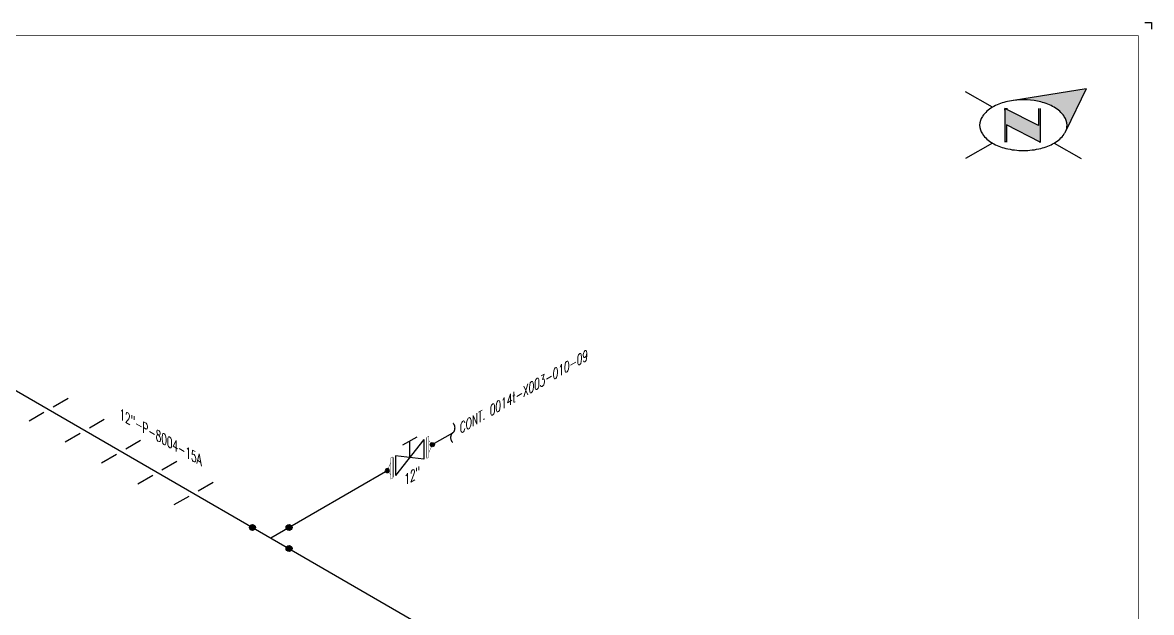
# Model space of a CAD drawing. Header units: inches. Extents: x 0.1 to 17.4, y 0.1 to 11.4.
# Drawn here: x 6.62 to 17.38, y 5.76 to 11.37 of the extents above; entities that cross this region are included whole.
import ezdxf

# ---------------------------------------------------------------- set-up
doc = ezdxf.new("R2010")
doc.units = ezdxf.units.IN
doc.header["$MEASUREMENT"] = 0
doc.linetypes.add('HIDDEN2', pattern=[0.1875, 0.125, -0.0625])
for name, color, linetype in [('3', 1, 'Continuous'), ('BORDER', 3, 'Continuous'), ('COMP', 1, 'Continuous'), ('Continuation', 7, 'Continuous'), ('FITTINGS', 4, 'Continuous'), ('PIPE-ANNO', 150, 'HIDDEN2'), ('TEXT', 7, 'Continuous'), ('UNAS.PIPE', 251, 'Continuous'), ('WELD POINTS', 41, 'Continuous'), ('Welds', 7, 'Continuous')]:
    doc.layers.add(name, color=color, linetype=linetype)
doc.layers.add('PIPE', color=7, linetype='Continuous', lineweight=30)
doc.styles.add('PART_Standard', font='romans', dxfattribs={"width": 0.8, "height": 0.09})

# ---------------------------------------------------------------- blocks, each defined once
blk = doc.blocks.new('north2')
at = {"layer": 'BORDER'}
for points in [[(-0.706, -0.767, -0.156851), (-0.679, -0.851, -0.095667), (-0.689, -0.905), (-0.495, -0.504), (-1.19, -0.617, -0.092194), (-0.928, -0.631, -0.072341), (-0.801, -0.681, -0.106617)], [(-0.938, -1.011), (-0.936, -1.009), (-0.936, -0.691), (-0.952, -0.691), (-0.952, -0.853), (-1.27, -0.691), (-1.27, -0.707), (-1.27, -1.012), (-1.254, -1.012), (-1.254, -0.849)]]:
    blk.add_hatch(color=7, dxfattribs=at).paths.add_polyline_path(points)
at = {"layer": 'BORDER', "color": 7}
for p, q in [((-1.389, -0.681), (-1.646, -0.533)), ((-0.495, -0.504), (-1.19, -0.617)), ((-0.495, -0.504), (-0.689, -0.905)), ((-1.27, -0.691), (-1.27, -1.012)), ((-0.952, -0.853), (-1.27, -0.691)), ((-1.27, -0.707), (-1.27, -0.691)), ((-1.262, -0.691), (-1.246, -0.691)), ((-0.952, -0.691), (-0.952, -0.853)), ((-0.936, -0.691), (-0.936, -1.012)), ((-0.936, -1.012), (-1.254, -0.849)), ((-1.254, -0.849), (-1.254, -1.012)), ((-1.389, -1.021), (-1.646, -1.169)), ((-1.26, -1.011), (-1.262, -1.009)), ((-0.928, -1.012), (-0.944, -1.012)), ((-0.801, -1.021), (-0.544, -1.169))]:
    blk.add_line(p, q, dxfattribs=at)
for centre, radius, start, end in [((-1.152, -1.093), 0.476, 103.4495, 120), ((-1.095, -1.329), 0.719, 97.6203, 103.4495), ((-1.095, -1.329), 0.719, 76.5505, 97.6203), ((-1.039, -1.093), 0.476, 60, 76.5505), ((-1.238, -0.944), 0.304, 120, 144.3429), ((-0.953, -0.944), 0.304, 35.6571, 60), ((-1.367, -0.851), 0.144, 144.3429, 180), ((-1.367, -0.851), 0.144, 180, 215.6571), ((-0.823, -0.851), 0.144, 360, 35.6571), ((-0.823, -0.851), 0.144, 337.5796, 360), ((-1.238, -0.758), 0.304, 215.6571, 240), ((-0.953, -0.758), 0.304, 300, 324.3429), ((-0.823, -0.851), 0.144, 324.3429, 337.5547), ((-1.152, -0.609), 0.476, 240, 256.5505), ((-1.095, -0.373), 0.719, 256.5505, 270), ((-1.095, -0.373), 0.719, 270, 283.4495), ((-1.039, -0.609), 0.476, 283.4495, 300)]:
    blk.add_arc(centre, radius, start, end, dxfattribs=at)
blk = doc.blocks.new('A$C6804a2e5')
blk.add_blockref('north2', (0, 0))
blk = doc.blocks.new('A$C860dd1f6')
at = {"layer": 'PIPE'}
blk.add_blockref('A$C6804a2e5', (0, 0), dxfattribs=at)
blk = doc.blocks.new('Border')
at = {"layer": 'BORDER', "const_width": 0.005}
blk.add_lwpolyline([(0.25, 0.25), (17.25, 0.25), (17.25, 11.25), (0.25, 11.25)], close=True, dxfattribs=at)
blk = doc.blocks.new('1_Cont_30')
at = {"layer": 'Continuation', "style": 'PART_Standard', "oblique": 30, "width": 0.8}
blk.add_attdef('CONT', (0, 0), '', height=0.09, rotation=30, dxfattribs=at)
blk = doc.blocks.new('1_BREAK-PIPE_PIPE_00')
at = {"color": 0, "linetype": 'ByBlock', "lineweight": -2}
for centre, major_axis in [((0.03, -0.092), (0, 0.101)), ((-0.03, 0.092), (0, -0.101))]:
    blk.add_ellipse(centre, major_axis=major_axis, ratio=0.711978, start_param=0.427466, end_param=3.141593, dxfattribs=at)
blk = doc.blocks.new('1_Tilde_00')
at = {"layer": 'PIPE-ANNO', "xscale": -0.5000000000000001, "yscale": 0.5, "zscale": 0.5}
blk.add_blockref('1_BREAK-PIPE_PIPE_00', (0, 0), dxfattribs=at)
blk = doc.blocks.new('2_WELD_SINGLE_00')
at = {"linetype": 'ByBlock', "lineweight": -2}
h = blk.add_hatch(color=0, dxfattribs=at)
edge = h.paths.add_edge_path()
edge.add_arc((0, 0), 0.0286, 0, 360)
at = {"color": 0, "linetype": 'ByBlock', "lineweight": -2}
blk.add_circle((0, 0), 0.0286, dxfattribs=at)
blk = doc.blocks.new('*U84')
at = {"layer": 'WELD POINTS'}
for p, rotation in [((-0.174, 0.1), 59.99999999999996), ((0.174, 0.1), 119.9999999999991), ((0.174, -0.1), 150)]:
    blk.add_blockref('2_WELD_SINGLE_00', p, dxfattribs=dict(at, rotation=rotation))
blk = doc.blocks.new('3_VALVE_FLANGE_GATE_30')
at = {"color": 0, "linetype": 'ByBlock', "lineweight": -2}
blk.add_wipeout([(-0.162, -0.187), (-0.135, -0.172), (0, 0), (0.135, -0.016), (0.162, 0), (0.162, 0.187), (0.135, 0.172), (0, 0), (-0.135, 0.016), (-0.162, 0)], dxfattribs=at)
for p, q in [((0.135, 0.172), (-0.135, -0.172)), ((0.068, 0.195), (-0.068, 0.117)), ((0, 0), (0, 0.156)), ((0.135, 0.172), (0.135, -0.016)), ((0.162, 0.187), (0.162, 0)), ((-0.162, 0), (-0.162, -0.187)), ((-0.135, 0.016), (-0.135, -0.172)), ((0.135, -0.016), (-0.135, 0.016))]:
    blk.add_line(p, q, dxfattribs=at)
blk = doc.blocks.new('AM9A04')
at = {"linetype": 'Continuous', "const_width": 0.01}
blk.add_lwpolyline([(0, -0.289), (0, 0.289), (-0.05, 0.318), (-0.05, -0.26)], close=True, dxfattribs=at)
at = {"const_width": 0.01}
blk.add_lwpolyline([(-0.05, -0.144), (-0.15, 0.087), (-0.05, 0.202)], dxfattribs=at)
blk = doc.blocks.new('A09')
at = {"layer": 'Welds'}
h = blk.add_hatch(color=256, dxfattribs=at)
h.dxf.hatch_style = 1
h.paths.add_polyline_path([(-0.03, 0, 1), (0.03, 0, 1)])
blk.add_circle((0, 0), 0.03, dxfattribs=at)
blk = doc.blocks.new('*U82')
blk.add_wipeout([(0.052, -0.03), (0.017, -0.07), (0.017, -0.11), (0, -0.1), (0, 0.1), (0.017, 0.09), (0.017, 0.05)]).dxf.layer = 'COMP'
at = {"layer": '3', "xscale": 0.65, "yscale": 0.65, "zscale": 0.65}
blk.add_blockref('A09', (0.052, -0.03), dxfattribs=at)
at = {"layer": 'COMP', "xscale": 0.3466300616258731, "yscale": 0.3466300616258731, "zscale": 0.3466300616258731, "rotation": 180}
blk.add_blockref('AM9A04', (0, 0), dxfattribs=at)
blk = doc.blocks.new('1_Text_30')
at = {"layer": 'TEXT', "style": 'PART_Standard', "oblique": 30, "width": 0.8}
blk.add_attdef('TEXT', (0, 0), '', height=0.09, rotation=30, dxfattribs=at)
blk = doc.blocks.new('4_SUPPORT_I-BEAM_30')
at = {"color": 0, "linetype": 'ByBlock', "lineweight": -2}
for p, q in [((-0.044, 0.025), (-0.186, 0.107)), ((0.186, -0.107), (0.044, -0.025))]:
    blk.add_line(p, q, dxfattribs=at)
blk = doc.blocks.new('1_Text_330')
at = {"layer": 'TEXT', "style": 'PART_Standard', "oblique": 330, "width": 0.8}
blk.add_attdef('3/4"', (0, 0), '', height=0.09, rotation=330, dxfattribs=at)

msp = doc.modelspace()

# ---------------------------------------------------------------- linework, layer by layer
for p, q in [((17.312, 11.375), (17.375, 11.375)), ((17.375, 11.375), (17.375, 11.312))]:
    msp.add_line(p, q)
at = {"layer": 'PIPE'}
for p, q in [((5.029, 8.756), (12.478, 4.455)), ((8.987, 6.471), (10.526, 7.359))]:
    msp.add_line(p, q, dxfattribs=at)
at = {"layer": 'UNAS.PIPE'}
msp.add_line((10.526, 7.359), (10.721, 7.472), dxfattribs=at)

# ---------------------------------------------------------------- block references
at = {"layer": 'BORDER'}
for name, p in [('Border', (0, 0)), ('A$C860dd1f6', (17.25, 11.25))]:
    msp.add_blockref(name, p, dxfattribs=at)
at = {"layer": 'Continuation'}
msp.add_blockref('1_Cont_30', (10.788, 7.461), dxfattribs=at).add_auto_attribs({'CONT': 'CONT. 0014t-X003-010-09'})
at = {"layer": 'FITTINGS', "xscale": -1}
for p in [(6.871, 7.693), (7.216, 7.493), (7.562, 7.294), (7.907, 7.094), (8.253, 6.895)]:
    msp.add_blockref('4_SUPPORT_I-BEAM_30', p, dxfattribs=at)
at = {"layer": 'PIPE-ANNO', "xscale": -1}
msp.add_blockref('1_Tilde_00', (10.721, 7.472), dxfattribs=at)
at = {"layer": 'TEXT'}
msp.add_blockref('1_Text_330', (7.546, 7.605), dxfattribs=at).add_auto_attribs({'3/4"': '12"-P-8004-15A'})
at = {"layer": 'WELD POINTS'}
msp.add_blockref('*U84', (8.987, 6.471), dxfattribs=at)

# ---------------------------------------------------------------- next in the draw order: block references
at = {"layer": 'UNAS.PIPE'}
msp.add_blockref('3_VALVE_FLANGE_GATE_30', (10.311, 7.236), dxfattribs=at)

# ---------------------------------------------------------------- next in the draw order: block references
at = {"layer": 'COMP', "ltscale": 0.65, "xscale": -1}
msp.add_blockref('*U82', (10.149, 7.142), dxfattribs=at)
at = {"layer": 'TEXT'}
ref = msp.add_blockref('1_Text_30', (10.259, 6.968), dxfattribs=at)
ref.add_attrib('TEXT', '12"', (10.259, 6.968), dxfattribs={"layer": 'UNAS.PIPE', "height": 0.09, "rotation": 30, "style": 'PART_Standard', "oblique": 30, "width": 0.8})

# ---------------------------------------------------------------- next in the draw order: wipeouts: each hides what was drawn before it
msp.add_wipeout([(10.526, 7.359), (10.491, 7.399), (10.491, 7.439), (10.474, 7.429), (10.474, 7.229), (10.491, 7.239), (10.491, 7.279)]).dxf.layer = 'UNAS.PIPE'

# ---------------------------------------------------------------- next in the draw order: hatches: boundary and pattern name
at = {"layer": 'UNAS.PIPE'}
h = msp.add_hatch(color=256, dxfattribs=at)
h.dxf.hatch_style = 1
h.paths.add_polyline_path([(10.506, 7.359, -1), (10.545, 7.359, -1)])

# ---------------------------------------------------------------- next in the draw order: linework, layer by layer
msp.add_circle((10.526, 7.359), 0.0195, dxfattribs=at)

# ---------------------------------------------------------------- next in the draw order: block references
at = {"layer": 'UNAS.PIPE', "xscale": -0.3466300616258731, "yscale": 0.3466300616258731, "zscale": 0.3466300616258731}
msp.add_blockref('AM9A04', (10.474, 7.329), dxfattribs=at)

doc.saveas('drawing.dxf')
